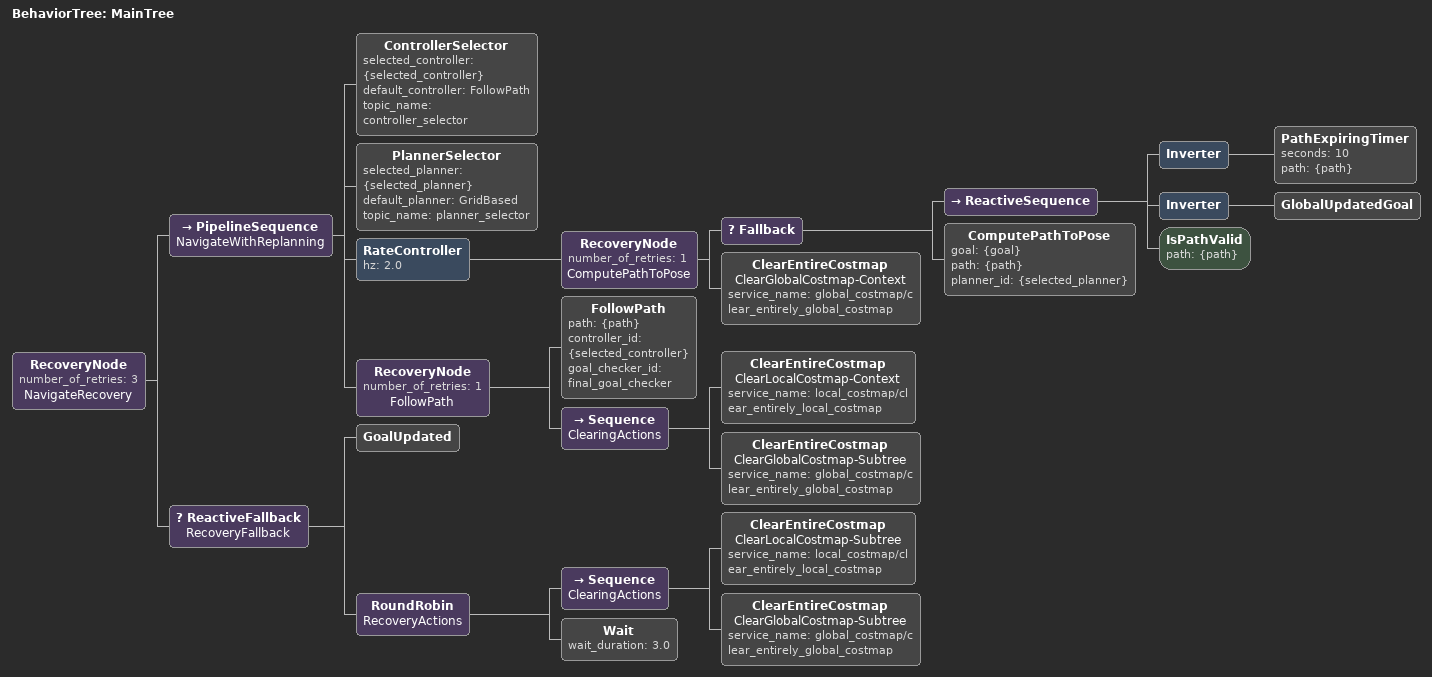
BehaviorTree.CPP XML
<!--
  Replan once every 5 seconds, when a new goal is requested, or when the
  current path is invalid.
-->
<root BTCPP_format="4" main_tree_to_execute="MainTree">
  <BehaviorTree ID="MainTree">
    <RecoveryNode number_of_retries="3" name="NavigateRecovery">
      <PipelineSequence name="NavigateWithReplanning">
        <ControllerSelector selected_controller="{selected_controller}" default_controller="FollowPath" topic_name="controller_selector"/>
        <PlannerSelector selected_planner="{selected_planner}" default_planner="GridBased" topic_name="planner_selector"/>
        <RateController hz="2.0">
          <RecoveryNode number_of_retries="1" name="ComputePathToPose">
            <Fallback>
              <ReactiveSequence>
                <Inverter>
                  <PathExpiringTimer seconds="10" path="{path}"/>
                </Inverter>
                <Inverter>
                  <GlobalUpdatedGoal/>
                </Inverter>
                <IsPathValid path="{path}"/>
              </ReactiveSequence>
              <ComputePathToPose goal="{goal}" path="{path}" planner_id="{selected_planner}"/>
            </Fallback>
            <ClearEntireCostmap name="ClearGlobalCostmap-Context" service_name="global_costmap/clear_entirely_global_costmap"/>
          </RecoveryNode>
        </RateController>
        <RecoveryNode number_of_retries="1" name="FollowPath">
          <FollowPath path="{path}" controller_id="{selected_controller}" goal_checker_id="final_goal_checker"/>
          <Sequence name="ClearingActions">
            <ClearEntireCostmap name="ClearLocalCostmap-Context" service_name="local_costmap/clear_entirely_local_costmap"/>
            <ClearEntireCostmap name="ClearGlobalCostmap-Subtree" service_name="global_costmap/clear_entirely_global_costmap"/>
          </Sequence>
        </RecoveryNode>
      </PipelineSequence>
      <ReactiveFallback name="RecoveryFallback">
        <GoalUpdated/>
        <RoundRobin name="RecoveryActions">
          <Sequence name="ClearingActions">
            <ClearEntireCostmap name="ClearLocalCostmap-Subtree" service_name="local_costmap/clear_entirely_local_costmap"/>
            <ClearEntireCostmap name="ClearGlobalCostmap-Subtree" service_name="global_costmap/clear_entirely_global_costmap"/>
          </Sequence>
          <Wait wait_duration="3.0"/>
        </RoundRobin>
      </ReactiveFallback>
    </RecoveryNode>
  </BehaviorTree>
</root>
